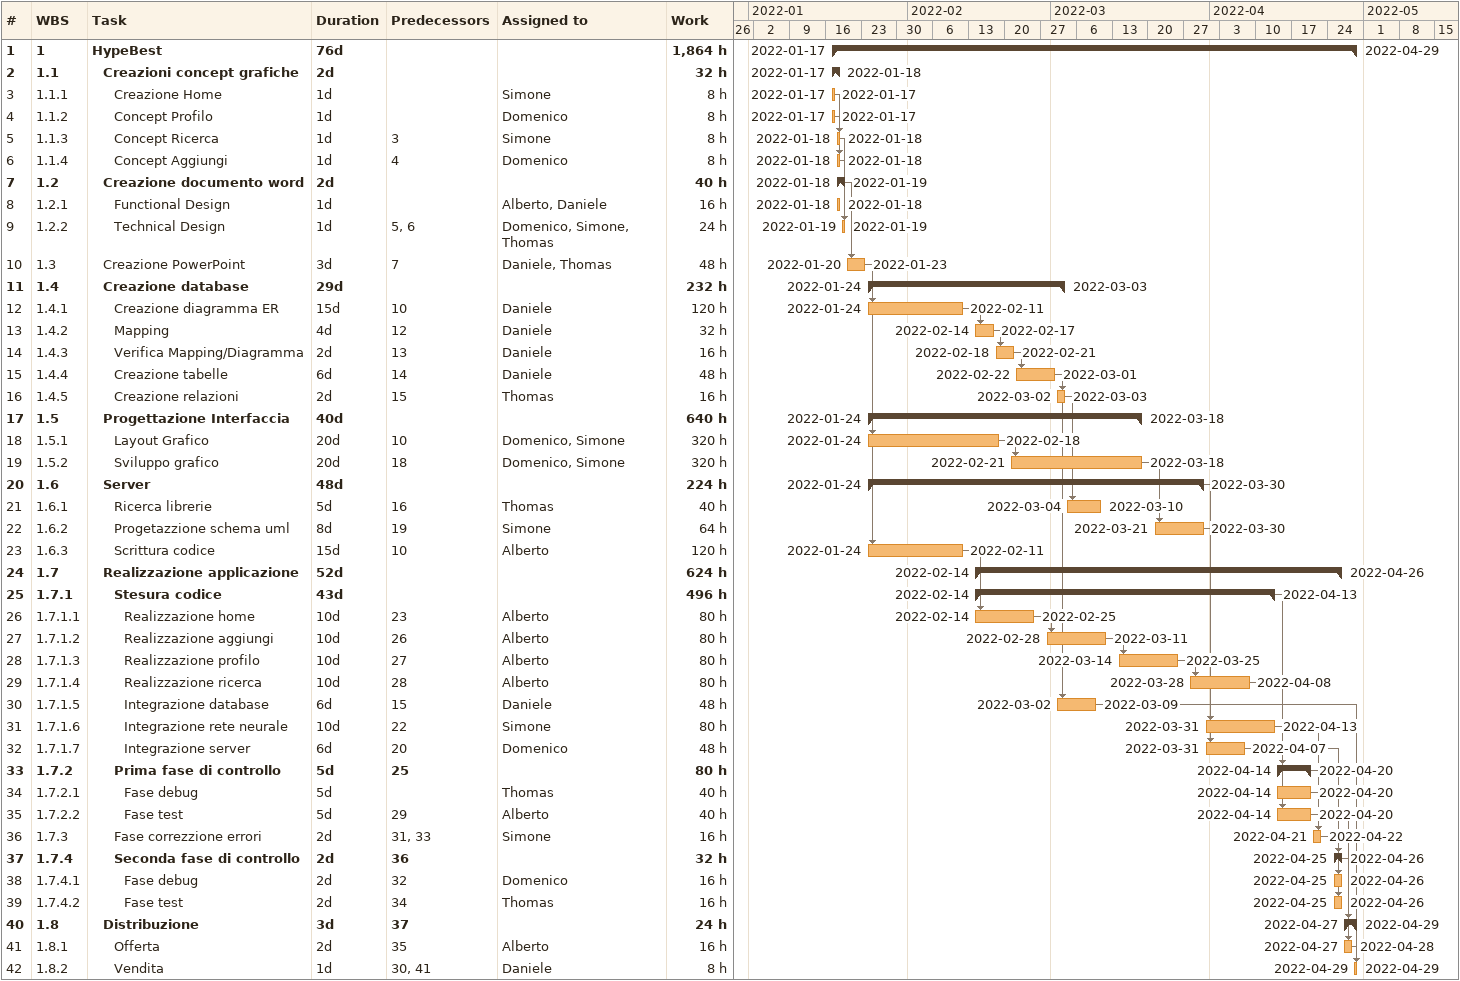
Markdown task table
| ID | WBS | Task | Duration | Start | Finish | Predecessors | Resources | Work (h) |
|---|---|---|---|---|---|---|---|---|
| 1 | 1 | **HypeBest** | 76d | 2022-01-17 | 2022-04-29 |  |  | 1864 |
| 2 | 1.1 | **Creazioni concept grafiche** | 2d | 2022-01-17 | 2022-01-18 |  |  | 32 |
| 3 | 1.1.1 | Creazione Home | 1d | 2022-01-17 | 2022-01-17 |  | Simone | 8 |
| 4 | 1.1.2 | Concept Profilo | 1d | 2022-01-17 | 2022-01-17 |  | Domenico | 8 |
| 5 | 1.1.3 | Concept Ricerca | 1d | 2022-01-18 | 2022-01-18 | 3 | Simone | 8 |
| 6 | 1.1.4 | Concept Aggiungi | 1d | 2022-01-18 | 2022-01-18 | 4 | Domenico | 8 |
| 7 | 1.2 | **Creazione documento word** | 2d | 2022-01-18 | 2022-01-19 |  |  | 40 |
| 8 | 1.2.1 | Functional Design | 1d | 2022-01-18 | 2022-01-18 |  | Alberto, Daniele | 16 |
| 9 | 1.2.2 | Technical Design | 1d | 2022-01-19 | 2022-01-19 | 5, 6 | Domenico, Simone, Thomas | 24 |
| 10 | 1.3 | Creazione PowerPoint | 3d | 2022-01-20 | 2022-01-23 | 7 | Daniele, Thomas | 48 |
| 11 | 1.4 | **Creazione database** | 29d | 2022-01-24 | 2022-03-03 |  |  | 232 |
| 12 | 1.4.1 | Creazione diagramma ER | 15d | 2022-01-24 | 2022-02-11 | 10 | Daniele | 120 |
| 13 | 1.4.2 | Mapping | 4d | 2022-02-14 | 2022-02-17 | 12 | Daniele | 32 |
| 14 | 1.4.3 | Verifica Mapping/Diagramma | 2d | 2022-02-18 | 2022-02-21 | 13 | Daniele | 16 |
| 15 | 1.4.4 | Creazione tabelle | 6d | 2022-02-22 | 2022-03-01 | 14 | Daniele | 48 |
| 16 | 1.4.5 | Creazione relazioni | 2d | 2022-03-02 | 2022-03-03 | 15 | Thomas | 16 |
| 17 | 1.5 | **Progettazione Interfaccia** | 40d | 2022-01-24 | 2022-03-18 |  |  | 640 |
| 18 | 1.5.1 | Layout Grafico | 20d | 2022-01-24 | 2022-02-18 | 10 | Domenico, Simone | 320 |
| 19 | 1.5.2 | Sviluppo grafico | 20d | 2022-02-21 | 2022-03-18 | 18 | Domenico, Simone | 320 |
| 20 | 1.6 | **Server** | 48d | 2022-01-24 | 2022-03-30 |  |  | 224 |
| 21 | 1.6.1 | Ricerca librerie | 5d | 2022-03-04 | 2022-03-10 | 16 | Thomas | 40 |
| 22 | 1.6.2 | Progetazzione schema uml | 8d | 2022-03-21 | 2022-03-30 | 19 | Simone | 64 |
| 23 | 1.6.3 | Scrittura codice | 15d | 2022-01-24 | 2022-02-11 | 10 | Alberto | 120 |
| 24 | 1.7 | **Realizzazione applicazione** | 52d | 2022-02-14 | 2022-04-26 |  |  | 624 |
| 25 | 1.7.1 | **Stesura codice** | 43d | 2022-02-14 | 2022-04-13 |  |  | 496 |
| 26 | 1.7.1.1 | Realizzazione home | 10d | 2022-02-14 | 2022-02-25 | 23 | Alberto | 80 |
| 27 | 1.7.1.2 | Realizzazione aggiungi | 10d | 2022-02-28 | 2022-03-11 | 26 | Alberto | 80 |
| 28 | 1.7.1.3 | Realizzazione profilo | 10d | 2022-03-14 | 2022-03-25 | 27 | Alberto | 80 |
| 29 | 1.7.1.4 | Realizzazione ricerca | 10d | 2022-03-28 | 2022-04-08 | 28 | Alberto | 80 |
| 30 | 1.7.1.5 | Integrazione database | 6d | 2022-03-02 | 2022-03-09 | 15 | Daniele | 48 |
| 31 | 1.7.1.6 | Integrazione rete neurale | 10d | 2022-03-31 | 2022-04-13 | 22 | Simone | 80 |
| 32 | 1.7.1.7 | Integrazione server | 6d | 2022-03-31 | 2022-04-07 | 20 | Domenico | 48 |
| 33 | 1.7.2 | **Prima fase di controllo** | 5d | 2022-04-14 | 2022-04-20 | 25 |  | 80 |
| 34 | 1.7.2.1 | Fase debug | 5d | 2022-04-14 | 2022-04-20 |  | Thomas | 40 |
| 35 | 1.7.2.2 | Fase test | 5d | 2022-04-14 | 2022-04-20 | 29 | Alberto | 40 |
| 36 | 1.7.3 | Fase correzzione errori | 2d | 2022-04-21 | 2022-04-22 | 31, 33 | Simone | 16 |
| 37 | 1.7.4 | **Seconda fase di controllo** | 2d | 2022-04-25 | 2022-04-26 | 36 |  | 32 |
| 38 | 1.7.4.1 | Fase debug | 2d | 2022-04-25 | 2022-04-26 | 32 | Domenico | 16 |
| 39 | 1.7.4.2 | Fase test | 2d | 2022-04-25 | 2022-04-26 | 34 | Thomas | 16 |
| 40 | 1.8 | **Distribuzione** | 3d | 2022-04-27 | 2022-04-29 | 37 |  | 24 |
| 41 | 1.8.1 | Offerta | 2d | 2022-04-27 | 2022-04-28 | 35 | Alberto | 16 |
| 42 | 1.8.2 | Vendita | 1d | 2022-04-29 | 2022-04-29 | 30, 41 | Daniele | 8 |
